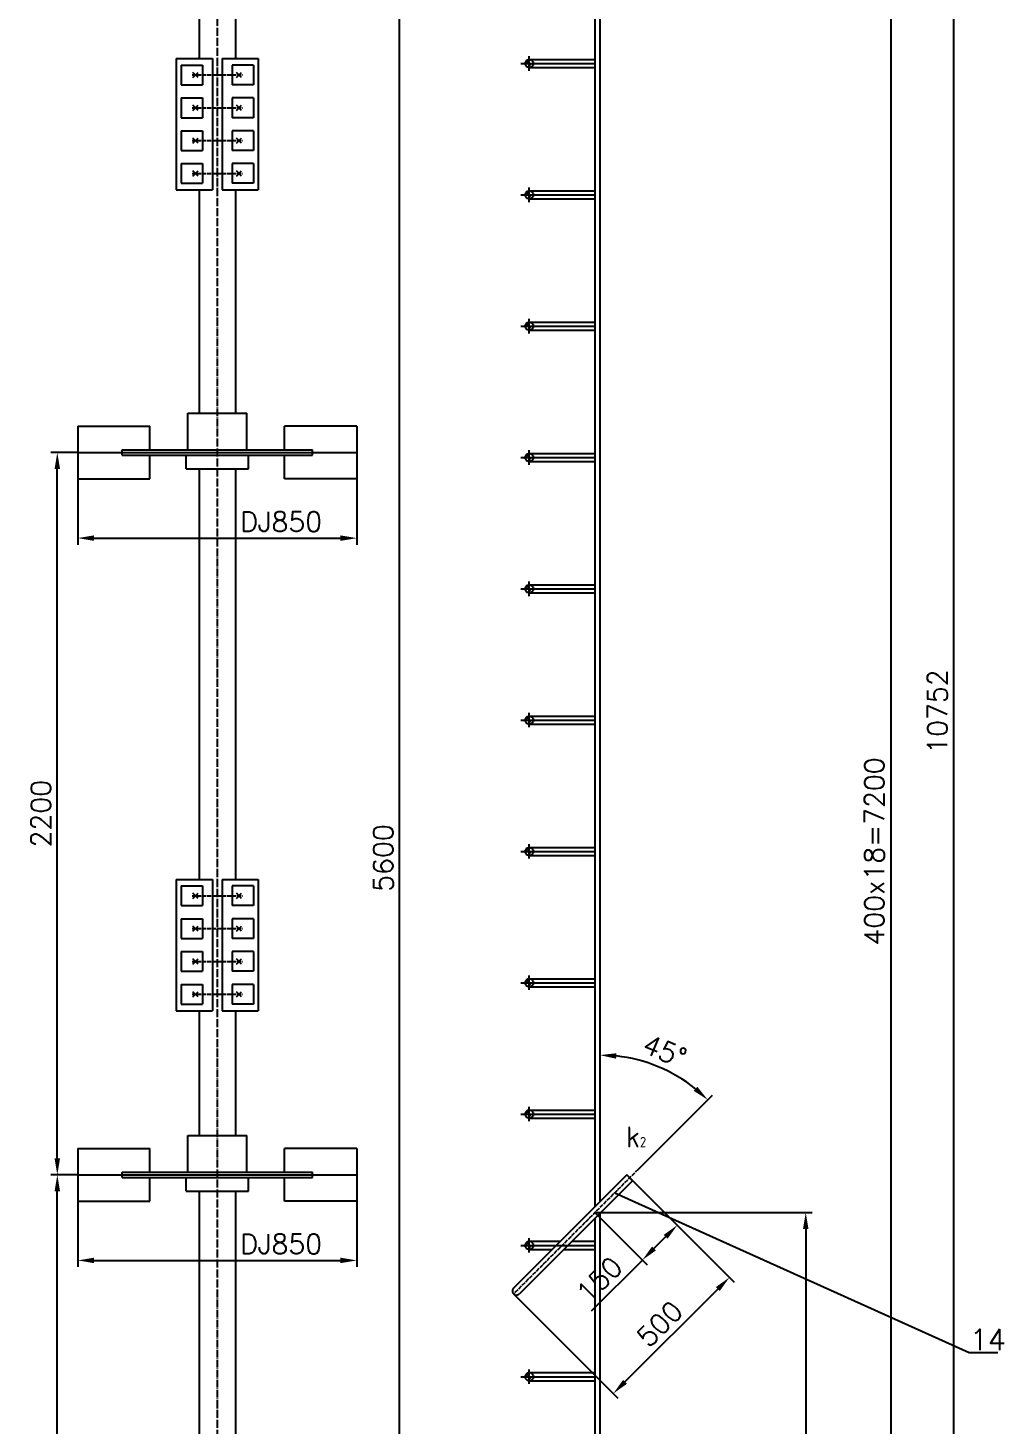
# Model space of a CAD drawing. Header units: millimetres. Extents: x 352 to 14123, y 79 to 19556.
# Drawn here: x 3132 to 6104, y 11074 to 15330 of the extents above; entities that cross this region are included whole.
import ezdxf

# ---------------------------------------------------------------- set-up
doc = ezdxf.new("R2010")
doc.units = ezdxf.units.MM
doc.linetypes.add('ACAD_ISO04W100', pattern=[30.5, 24, -3, 0.5, -3])
for name, color, linetype in [('LAYER1', 1, 'ACAD_ISO04W100'), ('LAYER2', 2, 'Continuous'), ('LAYER3', 3, 'Continuous')]:
    doc.layers.add(name, color=color, linetype=linetype)
doc.styles.add('HZ', font='txt', dxfattribs={"bigfont": 'hztxt'})
doc.dimstyles.new('1', dxfattribs={"dimtxt": 60, "dimasz": 50, "dimexe": 20, "dimexo": 0, "dimgap": 20, "dimtad": 1, "dimdec": 0, "dimdsep": 46, "dimlunit": 6, "dimtxsty": 'HZ', "dimcen": 2.5, "dimclrt": 2, "dimadec": 0, "dimazin": 0, "dimtfac": 1, "dimtdec": 0, "dimtmove": 0, "dimatfit": 3, "dimfxl": 1, "dimtolj": 1, "dimtzin": 0, "dimarcsym": 0})

# ---------------------------------------------------------------- blocks, each defined once
blk = doc.blocks.new('*D5')
at = {"layer": 'DEFPOINTS', "color": 0, "linetype": 'ByBlock', "transparency": 16777216}
for p in [(4205.6, 15601.2), (4263.6, 15601.2), (4205.6, 10001.2)]:
    blk.add_point(p, dxfattribs=at)
at = {"layer": 'LAYER3', "color": 0, "linetype": 'ByBlock', "lineweight": -2, "transparency": 16777216}
for p, q in [((4205.6, 15601.2), (4283.6, 15601.2)), ((4263.6, 10051.2), (4263.6, 15551.2)), ((4205.6, 10001.2), (4283.6, 10001.2))]:
    blk.add_line(p, q, dxfattribs=at)
at = {"layer": 'LAYER3', "color": 0, "linetype": 'ByBlock', "transparency": 16777216}
for points in [[(4255.3, 15551.2), (4272, 15551.2), (4263.6, 15601.2)], [(4255.3, 10051.2), (4272, 10051.2), (4263.6, 10001.2)]]:
    blk.add_solid(points, dxfattribs=at)
at = {"layer": 'LAYER3', "color": 2, "linetype": 'ByBlock', "transparency": 16777216, "insert": (4213.6, 12801.2), "char_height": 60, "attachment_point": 5, "rotation": 90, "style": 'HZ'}
blk.add_mtext('\\A1;5600', dxfattribs=at)
blk = doc.blocks.new('*D6')
at = {"layer": 'DEFPOINTS', "color": 0, "linetype": 'ByBlock', "transparency": 16777216}
for p in [(4873.2, 16061.2), (5105.5, 12138.6), (4989.6, 11852.6), (4873.2, 11753.9), (4609.6, 11472.6)]:
    blk.add_point(p, dxfattribs=at)
at = {"layer": 'LAYER3', "color": 0, "linetype": 'ByBlock', "lineweight": -2, "transparency": 16777216}
blk.add_line((4989.6, 11852.6), (5215.9, 12078.9), dxfattribs=at)
blk.add_arc((4873.2, 11736.2), 464.7, 51.1681, 83.8319, dxfattribs=at)
at = {"layer": 'LAYER3', "color": 0, "linetype": 'ByBlock', "transparency": 16777216}
for points in [[(4922.7, 12189.9), (4923.6, 12206.5), (4873.2, 12200.9)], [(5170.1, 12104.4), (5159, 12092), (5201.8, 12064.8)]]:
    blk.add_solid(points, dxfattribs=at)
at = {"layer": 'LAYER3', "color": 2, "linetype": 'ByBlock', "transparency": 16777216, "insert": (5070.8, 12213.2), "char_height": 60, "attachment_point": 5, "rotation": 337.5, "style": 'HZ'}
blk.add_mtext('\\A1;45°', dxfattribs=at)
blk = doc.blocks.new('*D7')
at = {"layer": 'DEFPOINTS', "color": 0, "linetype": 'ByBlock', "transparency": 16777216}
for p in [(4278.2, 18673.6), (5951.2, 18673.6), (5023.2, 7821.2)]:
    blk.add_point(p, dxfattribs=at)
at = {"layer": 'LAYER3', "color": 0, "linetype": 'ByBlock', "lineweight": -2, "transparency": 16777216}
for p, q in [((4278.2, 18673.6), (5971.2, 18673.6)), ((5951.2, 7871.2), (5951.2, 18623.6)), ((5023.2, 7821.2), (5971.2, 7821.2))]:
    blk.add_line(p, q, dxfattribs=at)
at = {"layer": 'LAYER3', "color": 0, "linetype": 'ByBlock', "transparency": 16777216}
for points in [[(5942.8, 18623.6), (5959.5, 18623.6), (5951.2, 18673.6)], [(5942.8, 7871.2), (5959.5, 7871.2), (5951.2, 7821.2)]]:
    blk.add_solid(points, dxfattribs=at)
at = {"layer": 'LAYER3', "color": 2, "linetype": 'ByBlock', "transparency": 16777216, "insert": (5901.2, 13247.4), "char_height": 60, "attachment_point": 5, "rotation": 90, "style": 'HZ'}
blk.add_mtext('\\A1;10752', dxfattribs=at)
blk = doc.blocks.new('*D8')
at = {"layer": 'DEFPOINTS', "color": 0, "linetype": 'ByBlock', "transparency": 16777216}
for p in [(5020.4, 16421.2), (4873.2, 9221.2), (5758.8, 9221.2)]:
    blk.add_point(p, dxfattribs=at)
at = {"layer": 'LAYER3', "color": 0, "linetype": 'ByBlock', "lineweight": -2, "transparency": 16777216}
for p, q in [((5020.4, 16421.2), (5778.8, 16421.2)), ((5758.8, 16371.2), (5758.8, 9271.2)), ((4873.2, 9221.2), (5778.8, 9221.2))]:
    blk.add_line(p, q, dxfattribs=at)
at = {"layer": 'LAYER3', "color": 0, "linetype": 'ByBlock', "transparency": 16777216}
for points in [[(5750.5, 16371.2), (5767.2, 16371.2), (5758.8, 16421.2)], [(5750.5, 9271.2), (5767.2, 9271.2), (5758.8, 9221.2)]]:
    blk.add_solid(points, dxfattribs=at)
at = {"layer": 'LAYER3', "color": 2, "linetype": 'ByBlock', "transparency": 16777216, "insert": (5708.8, 12821.2), "char_height": 60, "attachment_point": 5, "rotation": 90, "style": 'HZ'}
blk.add_mtext('\\A1;400x18=7200', dxfattribs=at)
blk = doc.blocks.new('*D29')
at = {"layer": 'DEFPOINTS', "color": 0, "linetype": 'ByBlock', "transparency": 16777216}
for p in [(3221, 11836.2), (3283.2, 11836.2), (3283.2, 9636.2)]:
    blk.add_point(p, dxfattribs=at)
at = {"layer": 'LAYER3', "color": 0, "linetype": 'ByBlock', "lineweight": -2, "transparency": 16777216}
for p, q in [((3283.2, 11836.2), (3201, 11836.2)), ((3221, 9686.2), (3221, 11786.2)), ((3283.2, 9636.2), (3201, 9636.2))]:
    blk.add_line(p, q, dxfattribs=at)
at = {"layer": 'LAYER3', "color": 0, "linetype": 'ByBlock', "transparency": 16777216}
for points in [[(3212.7, 11786.2), (3229.4, 11786.2), (3221, 11836.2)], [(3212.7, 9686.2), (3229.4, 9686.2), (3221, 9636.2)]]:
    blk.add_solid(points, dxfattribs=at)
at = {"layer": 'LAYER3', "color": 2, "linetype": 'ByBlock', "transparency": 16777216, "insert": (3171, 10736.2), "char_height": 60, "attachment_point": 5, "rotation": 90, "style": 'HZ'}
blk.add_mtext('\\A1;2200', dxfattribs=at)
blk = doc.blocks.new('*D44')
at = {"layer": 'DEFPOINTS', "color": 0, "linetype": 'ByBlock', "transparency": 16777216}
for p in [(3221, 14036.2), (3283.2, 14036.2), (3283.2, 11836.2)]:
    blk.add_point(p, dxfattribs=at)
at = {"layer": 'LAYER3', "color": 0, "linetype": 'ByBlock', "lineweight": -2, "transparency": 16777216}
for p, q in [((3283.2, 14036.2), (3201, 14036.2)), ((3221, 11886.2), (3221, 13986.2)), ((3283.2, 11836.2), (3201, 11836.2))]:
    blk.add_line(p, q, dxfattribs=at)
at = {"layer": 'LAYER3', "color": 0, "linetype": 'ByBlock', "transparency": 16777216}
for points in [[(3212.7, 13986.2), (3229.4, 13986.2), (3221, 14036.2)], [(3212.7, 11886.2), (3229.4, 11886.2), (3221, 11836.2)]]:
    blk.add_solid(points, dxfattribs=at)
at = {"layer": 'LAYER3', "color": 2, "linetype": 'ByBlock', "transparency": 16777216, "insert": (3171, 12936.2), "char_height": 60, "attachment_point": 5, "rotation": 90, "style": 'HZ'}
blk.add_mtext('\\A1;2200', dxfattribs=at)
blk = doc.blocks.new('*D46')
at = {"layer": 'DEFPOINTS', "color": 0, "linetype": 'ByBlock', "transparency": 16777216}
for p in [(3283.2, 11756.2), (4133.2, 11756.2), (4133.2, 11575.6)]:
    blk.add_point(p, dxfattribs=at)
at = {"layer": 'LAYER3', "color": 0, "linetype": 'ByBlock', "lineweight": -2, "transparency": 16777216}
for p, q in [((3283.2, 11756.2), (3283.2, 11555.6)), ((4133.2, 11756.2), (4133.2, 11555.6)), ((3333.2, 11575.6), (4083.2, 11575.6))]:
    blk.add_line(p, q, dxfattribs=at)
at = {"layer": 'LAYER3', "color": 0, "linetype": 'ByBlock', "transparency": 16777216}
for points in [[(3333.2, 11583.9), (3333.2, 11567.2), (3283.2, 11575.6)], [(4083.2, 11583.9), (4083.2, 11567.2), (4133.2, 11575.6)]]:
    blk.add_solid(points, dxfattribs=at)
at = {"layer": 'LAYER3', "color": 2, "linetype": 'ByBlock', "transparency": 16777216, "insert": (3902.8, 11625.6), "char_height": 60, "attachment_point": 5, "style": 'HZ'}
blk.add_mtext('\\A1;DJ850', dxfattribs=at)
blk = doc.blocks.new('*D50')
at = {"layer": 'DEFPOINTS', "color": 0, "linetype": 'ByBlock', "transparency": 16777216}
for p in [(3283.2, 13956.2), (4133.2, 13956.2), (4133.2, 13775.6)]:
    blk.add_point(p, dxfattribs=at)
at = {"layer": 'LAYER3', "color": 0, "linetype": 'ByBlock', "lineweight": -2, "transparency": 16777216}
for p, q in [((3283.2, 13956.2), (3283.2, 13755.6)), ((4133.2, 13956.2), (4133.2, 13755.6)), ((3333.2, 13775.6), (4083.2, 13775.6))]:
    blk.add_line(p, q, dxfattribs=at)
at = {"layer": 'LAYER3', "color": 0, "linetype": 'ByBlock', "transparency": 16777216}
for points in [[(3333.2, 13783.9), (3333.2, 13767.2), (3283.2, 13775.6)], [(4083.2, 13783.9), (4083.2, 13767.2), (4133.2, 13775.6)]]:
    blk.add_solid(points, dxfattribs=at)
at = {"layer": 'LAYER3', "color": 2, "linetype": 'ByBlock', "transparency": 16777216, "insert": (3902.8, 13825.6), "char_height": 60, "attachment_point": 5, "style": 'HZ'}
blk.add_mtext('\\A1;DJ850', dxfattribs=at)
blk = doc.blocks.new('*D17')
at = {"layer": 'DEFPOINTS', "color": 0, "linetype": 'ByBlock', "transparency": 16777216}
for p in [(4858.2, 11721.2), (4873.2, 9221.2), (5500.2, 9221.2)]:
    blk.add_point(p, dxfattribs=at)
at = {"layer": 'LAYER3', "color": 0, "linetype": 'ByBlock', "lineweight": -2, "transparency": 16777216}
for p, q in [((4858.2, 11721.2), (5520.2, 11721.2)), ((5500.2, 11671.2), (5500.2, 9271.2)), ((4873.2, 9221.2), (5520.2, 9221.2))]:
    blk.add_line(p, q, dxfattribs=at)
at = {"layer": 'LAYER3', "color": 0, "linetype": 'ByBlock', "transparency": 16777216}
for points in [[(5491.9, 11671.2), (5508.6, 11671.2), (5500.2, 11721.2)], [(5491.9, 9271.2), (5508.6, 9271.2), (5500.2, 9221.2)]]:
    blk.add_solid(points, dxfattribs=at)
at = {"layer": 'LAYER3', "color": 2, "linetype": 'ByBlock', "transparency": 16777216, "insert": (5450.2, 10471.2), "char_height": 60, "attachment_point": 5, "rotation": 90, "style": 'HZ'}
blk.add_mtext('\\A1;2500', dxfattribs=at)
blk = doc.blocks.new('*D47')
at = {"layer": 'DEFPOINTS', "color": 0, "linetype": 'ByBlock', "transparency": 16777216}
for p in [(4964.3, 11827.3), (4610.7, 11473.7), (4914.3, 11170.2)]:
    blk.add_point(p, dxfattribs=at)
at = {"layer": 'LAYER3', "color": 0, "linetype": 'ByBlock', "lineweight": -2, "transparency": 16777216}
for p, q in [((4964.3, 11827.3), (5282, 11509.6)), ((4610.7, 11473.7), (4928.4, 11156)), ((5232.5, 11488.4), (4949.6, 11205.5))]:
    blk.add_line(p, q, dxfattribs=at)
at = {"layer": 'LAYER3', "color": 0, "linetype": 'ByBlock', "transparency": 16777216}
for points in [[(5226.6, 11494.3), (5238.4, 11482.5), (5267.8, 11523.7)], [(4943.7, 11211.4), (4955.5, 11199.6), (4914.3, 11170.2)]]:
    blk.add_solid(points, dxfattribs=at)
at = {"layer": 'LAYER3', "color": 2, "linetype": 'ByBlock', "transparency": 16777216, "insert": (5055.7, 11382.3), "char_height": 60, "attachment_point": 5, "rotation": 45, "style": 'HZ'}
blk.add_mtext('\\A1;500', dxfattribs=at)
blk = doc.blocks.new('*D48')
at = {"layer": 'DEFPOINTS', "color": 0, "linetype": 'ByBlock', "transparency": 16777216}
for p in [(4964.3, 11827.3), (4858.2, 11721.2), (5002.7, 11576.7)]:
    blk.add_point(p, dxfattribs=at)
at = {"layer": 'LAYER3', "color": 0, "linetype": 'ByBlock', "lineweight": -2, "transparency": 16777216}
for p, q in [((4964.3, 11827.3), (5123, 11668.6)), ((4858.2, 11721.2), (5016.9, 11562.5)), ((5073.5, 11647.4), (5038.1, 11612)), ((5002.7, 11576.7), (4847.2, 11421.1))]:
    blk.add_line(p, q, dxfattribs=at)
at = {"layer": 'LAYER3', "color": 0, "linetype": 'ByBlock', "transparency": 16777216}
for points in [[(5067.6, 11653.3), (5079.4, 11641.5), (5108.8, 11682.7)], [(5032.2, 11617.9), (5044, 11606.1), (5002.7, 11576.7)]]:
    blk.add_solid(points, dxfattribs=at)
at = {"layer": 'LAYER3', "color": 2, "linetype": 'ByBlock', "transparency": 16777216, "insert": (4871.9, 11516.6), "char_height": 60, "attachment_point": 5, "rotation": 44.9998, "style": 'HZ'}
blk.add_mtext('\\A1;150', dxfattribs=at)

msp = doc.modelspace()

# ---------------------------------------------------------------- hatches: boundary and pattern name
at = {"layer": 'LAYER3', "linetype": 'ByBlock', "ltscale": 2}
h = msp.add_hatch(dxfattribs=at)
h.set_pattern_fill('ANSI31', color=256, scale=100, style=0)
h.set_pattern_definition([(45, (7452.097, 22922.438), (-8.838835, 8.838835), [])])
h.paths.add_polyline_path([(4658.17731, 15221.21118), (4658.17731, 15208.71118), (4658.20804, 15208.71118, 0.4134935941), (4670.67734, 15221.21118)])
h.paths.add_polyline_path([(4645.67727, 15221.21118, 0.4142135624), (4658.17731, 15208.71114), (4658.17731, 15221.21118)])
h.paths.add_polyline_path([(4658.17731, 15233.71121, 0.4142135624), (4645.67727, 15221.21118), (4658.17731, 15221.21118)])
h = msp.add_hatch(dxfattribs=at)
h.set_pattern_fill('ANSI31', color=256, scale=100, style=0)
h.set_pattern_definition([(45, (7452.097, 22522.438), (-8.838835, 8.838835), [])])
h.paths.add_polyline_path([(4658.17731, 14821.21118), (4658.17731, 14808.71118), (4658.20804, 14808.71118, 0.4134935941), (4670.67734, 14821.21118)])
h.paths.add_polyline_path([(4645.67727, 14821.21118, 0.4142135624), (4658.17731, 14808.71114), (4658.17731, 14821.21118)])
h.paths.add_polyline_path([(4658.17731, 14833.71121, 0.4142135624), (4645.67727, 14821.21118), (4658.17731, 14821.21118)])
h = msp.add_hatch(dxfattribs=at)
h.set_pattern_fill('ANSI31', color=256, scale=100, style=0)
h.set_pattern_definition([(45, (7452.097, 22122.438), (-8.838835, 8.838835), [])])
h.paths.add_polyline_path([(4658.17731, 14421.21118), (4658.17731, 14408.71118), (4658.20804, 14408.71118, 0.4134935941), (4670.67734, 14421.21118)])
h.paths.add_polyline_path([(4645.67727, 14421.21118, 0.4142135624), (4658.17731, 14408.71114), (4658.17731, 14421.21118)])
h.paths.add_polyline_path([(4658.17731, 14433.71121, 0.4142135624), (4645.67727, 14421.21118), (4658.17731, 14421.21118)])
h = msp.add_hatch(dxfattribs=at)
h.set_pattern_fill('ANSI31', color=256, scale=100, style=0)
h.set_pattern_definition([(45, (7452.097, 21722.438), (-8.838835, 8.838835), [])])
h.paths.add_polyline_path([(4658.17731, 14021.21118), (4658.17731, 14008.71118), (4658.20804, 14008.71118, 0.4134935941), (4670.67734, 14021.21118)])
h.paths.add_polyline_path([(4645.67727, 14021.21118, 0.4142135624), (4658.17731, 14008.71114), (4658.17731, 14021.21118)])
h.paths.add_polyline_path([(4658.17731, 14033.71121, 0.4142135624), (4645.67727, 14021.21118), (4658.17731, 14021.21118)])
h = msp.add_hatch(dxfattribs=at)
h.set_pattern_fill('ANSI31', color=256, scale=100, style=0)
h.set_pattern_definition([(45, (7452.097, 21322.438), (-8.838835, 8.838835), [])])
h.paths.add_polyline_path([(4658.17731, 13621.21118), (4658.17731, 13608.71118), (4658.20804, 13608.71118, 0.4134935941), (4670.67734, 13621.21118)])
h.paths.add_polyline_path([(4645.67727, 13621.21118, 0.4142135624), (4658.17731, 13608.71114), (4658.17731, 13621.21118)])
h.paths.add_polyline_path([(4658.17731, 13633.71121, 0.4142135624), (4645.67727, 13621.21118), (4658.17731, 13621.21118)])
h = msp.add_hatch(dxfattribs=at)
h.set_pattern_fill('ANSI31', color=256, scale=100, style=0)
h.set_pattern_definition([(45, (7452.097, 20922.438), (-8.838835, 8.838835), [])])
h.paths.add_polyline_path([(4658.17731, 13221.21118), (4658.17731, 13208.71118), (4658.20804, 13208.71118, 0.4134935941), (4670.67734, 13221.21118)])
h.paths.add_polyline_path([(4645.67727, 13221.21118, 0.4142135624), (4658.17731, 13208.71114), (4658.17731, 13221.21118)])
h.paths.add_polyline_path([(4658.17731, 13233.71121, 0.4142135624), (4645.67727, 13221.21118), (4658.17731, 13221.21118)])
h = msp.add_hatch(dxfattribs=at)
h.set_pattern_fill('ANSI31', color=256, scale=100, style=0)
h.set_pattern_definition([(45, (7452.097, 20522.438), (-8.838835, 8.838835), [])])
h.paths.add_polyline_path([(4658.17731, 12821.21118), (4658.17731, 12808.71118), (4658.20804, 12808.71118, 0.4134935941), (4670.67734, 12821.21118)])
h.paths.add_polyline_path([(4645.67727, 12821.21118, 0.4142135624), (4658.17731, 12808.71114), (4658.17731, 12821.21118)])
h.paths.add_polyline_path([(4658.17731, 12833.71121, 0.4142135624), (4645.67727, 12821.21118), (4658.17731, 12821.21118)])
h = msp.add_hatch(dxfattribs=at)
h.set_pattern_fill('ANSI31', color=256, scale=100, style=0)
h.set_pattern_definition([(45, (7452.097, 20122.438), (-8.838835, 8.838835), [])])
h.paths.add_polyline_path([(4658.17731, 12421.21118), (4658.17731, 12408.71118), (4658.20804, 12408.71118, 0.4134935941), (4670.67734, 12421.21118)])
h.paths.add_polyline_path([(4645.67727, 12421.21118, 0.4142135624), (4658.17731, 12408.71114), (4658.17731, 12421.21118)])
h.paths.add_polyline_path([(4658.17731, 12433.71121, 0.4142135624), (4645.67727, 12421.21118), (4658.17731, 12421.21118)])
h = msp.add_hatch(dxfattribs=at)
h.set_pattern_fill('ANSI31', color=256, scale=100, style=0)
h.set_pattern_definition([(45, (7452.097, 19722.438), (-8.838835, 8.838835), [])])
h.paths.add_polyline_path([(4658.17731, 12021.21118), (4658.17731, 12008.71118), (4658.20804, 12008.71118, 0.4134935941), (4670.67734, 12021.21118)])
h.paths.add_polyline_path([(4645.67727, 12021.21118, 0.4142135624), (4658.17731, 12008.71114), (4658.17731, 12021.21118)])
h.paths.add_polyline_path([(4658.17731, 12033.71121, 0.4142135624), (4645.67727, 12021.21118), (4658.17731, 12021.21118)])
h = msp.add_hatch(dxfattribs=at)
h.set_pattern_fill('ANSI31', color=256, scale=100, style=0)
h.set_pattern_definition([(45, (7452.097, 19322.438), (-8.838835, 8.838835), [])])
h.paths.add_polyline_path([(4658.17731, 11621.21118), (4658.17731, 11608.71118), (4658.20804, 11608.71118, 0.4134935941), (4670.67734, 11621.21118)])
h.paths.add_polyline_path([(4645.67727, 11621.21118, 0.4142135624), (4658.17731, 11608.71114), (4658.17731, 11621.21118)])
h.paths.add_polyline_path([(4658.17731, 11633.71121, 0.4142135624), (4645.67727, 11621.21118), (4658.17731, 11621.21118)])
h = msp.add_hatch(dxfattribs=at)
h.set_pattern_fill('ANSI31', color=256, scale=100, style=0)
h.set_pattern_definition([(45, (7452.097, 18922.438), (-8.838835, 8.838835), [])])
h.paths.add_polyline_path([(4658.17731, 11221.21118), (4658.17731, 11208.71118), (4658.20804, 11208.71118, 0.4134935941), (4670.67734, 11221.21118)])
h.paths.add_polyline_path([(4645.67727, 11221.21118, 0.4142135624), (4658.17731, 11208.71114), (4658.17731, 11221.21118)])
h.paths.add_polyline_path([(4658.17731, 11233.71121, 0.4142135624), (4645.67727, 11221.21118), (4658.17731, 11221.21118)])

# ---------------------------------------------------------------- linework, layer by layer
at = {"layer": 'LAYER1'}
msp.add_line((3708.20804, 18715.04495), (3708.20804, 7766.83368), dxfattribs=at)
at = {"layer": 'LAYER1', "ltscale": 0.1}
for p, q in [((4658.17731, 15199.28667), (4658.17731, 15243.13568)), ((4632.96188, 15221.21118), (4858.20804, 15221.21118)), ((4632.96188, 14821.21118), (4858.20804, 14821.21118)), ((4658.17731, 14799.28667), (4658.17731, 14843.13568)), ((4658.17731, 14399.28667), (4658.17731, 14443.13568)), ((4632.96188, 14421.21118), (4858.20804, 14421.21118)), ((4658.17731, 13999.28667), (4658.17731, 14043.13568)), ((4632.96188, 14021.21118), (4858.20804, 14021.21118)), ((4632.96188, 13621.21118), (4858.20804, 13621.21118)), ((4658.17731, 13599.28667), (4658.17731, 13643.13568)), ((4658.17731, 13199.28667), (4658.17731, 13243.13568)), ((4632.96188, 13221.21118), (4858.20804, 13221.21118)), ((4632.96188, 12821.21118), (4858.20804, 12821.21118)), ((4658.17731, 12799.28667), (4658.17731, 12843.13568)), ((4658.17731, 12399.28667), (4658.17731, 12443.13568)), ((4632.96188, 12421.21118), (4858.20804, 12421.21118)), ((4658.17731, 11999.28667), (4658.17731, 12043.13568)), ((4632.96188, 12021.21118), (4858.20804, 12021.21118)), ((4632.96188, 11621.21118), (4858.20804, 11621.21118)), ((4658.17731, 11599.28667), (4658.17731, 11643.13568)), ((4658.17731, 11199.28667), (4658.17731, 11243.13568)), ((4632.96188, 11221.21118), (4858.20804, 11221.21118))]:
    msp.add_line(p, q, dxfattribs=at)
at = {"layer": 'LAYER1', "ltscale": 0.5}
for p, q in [((3631.95456, 15186.21118), (3785.18212, 15186.21118)), ((3631.95456, 15086.21118), (3785.18212, 15086.21118)), ((3631.95456, 14986.21118), (3785.18212, 14986.21118)), ((3631.95456, 14886.21118), (3785.18212, 14886.21118)), ((3631.95456, 12686.21118), (3785.18212, 12686.21118)), ((3631.95456, 12586.21118), (3785.18212, 12586.21118)), ((3631.95456, 12486.21118), (3785.18212, 12486.21118)), ((3631.95456, 12386.21118), (3785.18212, 12386.21118)), ((4989.59224, 11852.59483), (4609.56263, 11472.56522))]:
    msp.add_line(p, q, dxfattribs=at)
at = {"layer": 'LAYER2', "color": 0, "ltscale": 0.08}
for p, q in [((4858.20804, 16261.21118), (4858.20804, 11738.8891)), ((4873.20804, 16261.21118), (4873.20804, 11753.88911)), ((3653.20804, 15481.21118), (3653.20804, 15236.21118)), ((3763.20804, 15481.21118), (3763.20804, 15236.21118)), ((3583.20804, 15236.21118), (3693.20804, 15236.21118)), ((3583.20804, 15236.21118), (3583.20804, 14836.21118)), ((3693.20804, 15236.21118), (3693.20804, 14836.21118)), ((3723.20804, 15236.21118), (3723.20804, 14836.21118)), ((3723.20804, 15236.21118), (3833.20804, 15236.21118)), ((3833.20804, 15236.21118), (3833.20804, 14836.21118)), ((3598.20804, 15216.21118), (3663.20804, 15216.21118)), ((3598.20804, 15216.21118), (3598.20804, 15156.21118)), ((3650.03209, 15178.28049), (3634.17072, 15194.14186)), ((3634.17072, 15178.28049), (3650.03209, 15194.14186)), ((3663.20804, 15216.21118), (3663.20804, 15156.21118)), ((3753.20804, 15216.21118), (3753.20804, 15156.21118)), ((3818.20804, 15216.21118), (3753.20804, 15216.21118)), ((3782.24536, 15178.28049), (3766.38399, 15194.14186)), ((3766.38399, 15178.28049), (3782.24536, 15194.14186)), ((3818.20804, 15216.21118), (3818.20804, 15156.21118)), ((4658.20804, 15233.71118), (4858.20804, 15233.71118)), ((4658.20804, 15208.71118), (4858.20804, 15208.71118)), ((3598.20804, 15156.21118), (3663.20804, 15156.21118)), ((3818.20804, 15156.21118), (3753.20804, 15156.21118)), ((3598.20804, 15116.21118), (3663.20804, 15116.21118)), ((3598.20804, 15116.21118), (3598.20804, 15056.21118)), ((3663.20804, 15116.21118), (3663.20804, 15056.21118)), ((3753.20804, 15116.21118), (3753.20804, 15056.21118)), ((3818.20804, 15116.21118), (3753.20804, 15116.21118)), ((3818.20804, 15116.21118), (3818.20804, 15056.21118)), ((3650.03209, 15078.28049), (3634.17072, 15094.14186)), ((3634.17072, 15078.28049), (3650.03209, 15094.14186)), ((3782.24536, 15078.28049), (3766.38399, 15094.14186)), ((3766.38399, 15078.28049), (3782.24536, 15094.14186)), ((3598.20804, 15056.21118), (3663.20804, 15056.21118)), ((3818.20804, 15056.21118), (3753.20804, 15056.21118)), ((3598.20804, 15016.21118), (3663.20804, 15016.21118)), ((3598.20804, 15016.21118), (3598.20804, 14956.21118)), ((3634.17072, 14978.28049), (3650.03209, 14994.14186)), ((3650.03209, 14978.28049), (3634.17072, 14994.14186)), ((3663.20804, 15016.21118), (3663.20804, 14956.21118)), ((3753.20804, 15016.21118), (3753.20804, 14956.21118)), ((3818.20804, 15016.21118), (3753.20804, 15016.21118)), ((3766.38399, 14978.28049), (3782.24536, 14994.14186)), ((3782.24536, 14978.28049), (3766.38399, 14994.14186)), ((3818.20804, 15016.21118), (3818.20804, 14956.21118)), ((3598.20804, 14956.21118), (3663.20804, 14956.21118)), ((3818.20804, 14956.21118), (3753.20804, 14956.21118)), ((3598.20804, 14916.21118), (3663.20804, 14916.21118)), ((3598.20804, 14916.21118), (3598.20804, 14856.21118)), ((3634.17072, 14878.28049), (3650.03209, 14894.14186)), ((3650.03209, 14878.28049), (3634.17072, 14894.14186)), ((3663.20804, 14916.21118), (3663.20804, 14856.21118)), ((3753.20804, 14916.21118), (3753.20804, 14856.21118)), ((3818.20804, 14916.21118), (3753.20804, 14916.21118)), ((3766.38399, 14878.28049), (3782.24536, 14894.14186)), ((3782.24536, 14878.28049), (3766.38399, 14894.14186)), ((3818.20804, 14916.21118), (3818.20804, 14856.21118)), ((3598.20804, 14856.21118), (3663.20804, 14856.21118)), ((3818.20804, 14856.21118), (3753.20804, 14856.21118)), ((3583.20804, 14836.21118), (3693.20804, 14836.21118)), ((3653.20804, 14836.21118), (3653.20804, 14156.21118)), ((3723.20804, 14836.21118), (3833.20804, 14836.21118)), ((3763.20804, 14836.21118), (3763.20804, 14156.21118)), ((4658.20804, 14833.71118), (4858.20804, 14833.71118)), ((4658.20804, 14808.71118), (4858.20804, 14808.71118)), ((4658.20804, 14433.71118), (4858.20804, 14433.71118)), ((4658.20804, 14408.71118), (4858.20804, 14408.71118)), ((3618.20812, 14044.21118), (3618.20812, 14156.21118)), ((3618.20812, 14156.21118), (3798.20812, 14156.21118)), ((3798.20812, 14044.21118), (3798.20812, 14156.21118)), ((3283.20804, 14116.21118), (3283.20804, 13956.21118)), ((3283.20804, 14116.21118), (3503.20804, 14116.21118)), ((3503.20804, 14044.21118), (3503.20804, 14116.21118)), ((3913.20813, 14044.21104), (3913.20818, 14116.21104)), ((4133.20818, 14116.21089), (3913.20818, 14116.21104)), ((4133.20818, 14116.21089), (4133.20807, 13956.21089)), ((3418.20804, 14044.21118), (3998.20804, 14044.21118)), ((3418.20804, 14028.21118), (3418.20804, 14044.21118)), ((3998.20804, 14028.21118), (3998.20804, 14044.21118)), ((3283.20804, 14036.21118), (4133.20804, 14036.21118)), ((3418.20804, 14028.21118), (3998.20804, 14028.21118)), ((3503.20804, 13956.21118), (3503.20804, 14028.21118)), ((3613.20812, 13986.21118), (3613.20812, 14028.21118)), ((3613.20812, 13986.21118), (3613.20812, 14028.21118)), ((3803.20812, 13986.21118), (3803.20812, 14028.21118)), ((3803.20812, 13986.21118), (3803.20812, 14028.21118)), ((3913.20807, 13956.21104), (3913.20812, 14028.21104)), ((4658.20804, 14033.71118), (4858.20804, 14033.71118)), ((4658.20804, 14008.71118), (4858.20804, 14008.71118)), ((3613.20812, 13986.21118), (3803.20812, 13986.21118)), ((3653.20804, 13986.21118), (3653.20804, 12736.21118)), ((3763.20804, 13986.21118), (3763.20804, 12736.21118)), ((3283.20804, 13956.21118), (3503.20804, 13956.21118)), ((4133.20807, 13956.21089), (3913.20807, 13956.21104)), ((4658.20804, 13633.71118), (4858.20804, 13633.71118)), ((4658.20804, 13608.71118), (4858.20804, 13608.71118)), ((4658.20804, 13233.71118), (4858.20804, 13233.71118)), ((4658.20804, 13208.71118), (4858.20804, 13208.71118)), ((4658.20804, 12833.71118), (4858.20804, 12833.71118)), ((4658.20804, 12808.71118), (4858.20804, 12808.71118)), ((3583.20804, 12736.21118), (3693.20804, 12736.21118)), ((3583.20804, 12736.21118), (3583.20804, 12336.21118)), ((3693.20804, 12736.21118), (3693.20804, 12336.21118)), ((3723.20804, 12736.21118), (3723.20804, 12336.21118)), ((3723.20804, 12736.21118), (3833.20804, 12736.21118)), ((3833.20804, 12736.21118), (3833.20804, 12336.21118)), ((3598.20804, 12716.21118), (3663.20804, 12716.21118)), ((3598.20804, 12716.21118), (3598.20804, 12656.21118)), ((3650.03209, 12678.28049), (3634.17072, 12694.14186)), ((3634.17072, 12678.28049), (3650.03209, 12694.14186)), ((3663.20804, 12716.21118), (3663.20804, 12656.21118)), ((3753.20804, 12716.21118), (3753.20804, 12656.21118)), ((3818.20804, 12716.21118), (3753.20804, 12716.21118)), ((3782.24536, 12678.28049), (3766.38399, 12694.14186)), ((3766.38399, 12678.28049), (3782.24536, 12694.14186)), ((3818.20804, 12716.21118), (3818.20804, 12656.21118)), ((3598.20804, 12656.21118), (3663.20804, 12656.21118)), ((3818.20804, 12656.21118), (3753.20804, 12656.21118)), ((3598.20804, 12616.21118), (3663.20804, 12616.21118)), ((3598.20804, 12616.21118), (3598.20804, 12556.21118)), ((3663.20804, 12616.21118), (3663.20804, 12556.21118)), ((3753.20804, 12616.21118), (3753.20804, 12556.21118)), ((3818.20804, 12616.21118), (3753.20804, 12616.21118)), ((3818.20804, 12616.21118), (3818.20804, 12556.21118)), ((3598.20804, 12556.21118), (3663.20804, 12556.21118)), ((3650.03209, 12578.28049), (3634.17072, 12594.14186)), ((3634.17072, 12578.28049), (3650.03209, 12594.14186)), ((3818.20804, 12556.21118), (3753.20804, 12556.21118)), ((3782.24536, 12578.28049), (3766.38399, 12594.14186)), ((3766.38399, 12578.28049), (3782.24536, 12594.14186)), ((3598.20804, 12516.21118), (3663.20804, 12516.21118)), ((3598.20804, 12516.21118), (3598.20804, 12456.21118)), ((3663.20804, 12516.21118), (3663.20804, 12456.21118)), ((3753.20804, 12516.21118), (3753.20804, 12456.21118)), ((3818.20804, 12516.21118), (3753.20804, 12516.21118)), ((3818.20804, 12516.21118), (3818.20804, 12456.21118)), ((3634.17072, 12478.28049), (3650.03209, 12494.14186)), ((3650.03209, 12478.28049), (3634.17072, 12494.14186)), ((3766.38399, 12478.28049), (3782.24536, 12494.14186)), ((3782.24536, 12478.28049), (3766.38399, 12494.14186)), ((3598.20804, 12456.21118), (3663.20804, 12456.21118)), ((3818.20804, 12456.21118), (3753.20804, 12456.21118)), ((4658.20804, 12433.71118), (4858.20804, 12433.71118)), ((3598.20804, 12416.21118), (3663.20804, 12416.21118)), ((3598.20804, 12416.21118), (3598.20804, 12356.21118)), ((3634.17072, 12378.28049), (3650.03209, 12394.14186)), ((3650.03209, 12378.28049), (3634.17072, 12394.14186)), ((3663.20804, 12416.21118), (3663.20804, 12356.21118)), ((3818.20804, 12416.21118), (3753.20804, 12416.21118)), ((3753.20804, 12416.21118), (3753.20804, 12356.21118)), ((3766.38399, 12378.28049), (3782.24536, 12394.14186)), ((3782.24536, 12378.28049), (3766.38399, 12394.14186)), ((3818.20804, 12416.21118), (3818.20804, 12356.21118)), ((4658.20804, 12408.71118), (4858.20804, 12408.71118)), ((3598.20804, 12356.21118), (3663.20804, 12356.21118)), ((3818.20804, 12356.21118), (3753.20804, 12356.21118)), ((3583.20804, 12336.21118), (3693.20804, 12336.21118)), ((3653.20804, 12336.21118), (3653.20804, 11956.21118)), ((3723.20804, 12336.21118), (3833.20804, 12336.21118)), ((3763.20804, 12336.21118), (3763.20804, 11956.21118)), ((4658.20804, 12033.71118), (4858.20804, 12033.71118)), ((4658.20804, 12008.71118), (4858.20804, 12008.71118)), ((3283.20804, 11916.21118), (3283.20804, 11756.21118)), ((3283.20804, 11916.21118), (3503.20804, 11916.21118)), ((3503.20804, 11844.21118), (3503.20804, 11916.21118)), ((3618.20812, 11844.21118), (3618.20812, 11956.21118)), ((3618.20812, 11956.21118), (3798.20812, 11956.21118)), ((3798.20812, 11844.21118), (3798.20812, 11956.21118)), ((3913.20813, 11844.21104), (3913.20818, 11916.21104)), ((4133.20818, 11916.21089), (3913.20818, 11916.21104)), ((4133.20818, 11916.21089), (4133.20807, 11756.21089)), ((3283.20804, 11836.21118), (4133.20804, 11836.21118)), ((3418.20804, 11844.21118), (3998.20804, 11844.21118)), ((3418.20804, 11828.21118), (3418.20804, 11844.21118)), ((3998.20804, 11828.21118), (3998.20804, 11844.21118)), ((4955.43531, 11836.11647), (4610.72094, 11491.40173)), ((3418.20804, 11828.21118), (3998.20804, 11828.21118)), ((3503.20804, 11756.21118), (3503.20804, 11828.21118)), ((3613.20812, 11786.21118), (3613.20812, 11828.21118)), ((3613.20812, 11786.21118), (3613.20812, 11828.21118)), ((3803.20812, 11786.21118), (3803.20812, 11828.21118)), ((3803.20812, 11786.21118), (3803.20812, 11828.21118)), ((3913.20807, 11756.21104), (3913.20812, 11828.21104)), ((4973.11299, 11818.43881), (4628.39862, 11473.72407)), ((3283.20804, 11756.21118), (3503.20804, 11756.21118)), ((3613.20812, 11786.21118), (3803.20812, 11786.21118)), ((3653.20804, 11786.21118), (3653.20804, 10121.21118)), ((3763.20804, 11786.21118), (3763.20804, 10121.21118)), ((4133.20807, 11756.21089), (3913.20807, 11756.21104)), ((4858.20804, 11703.53374), (4858.20804, 9725.21118)), ((4873.20804, 11718.53376), (4873.20804, 10691.97121)), ((4658.20804, 11633.71118), (4753.03023, 11633.71118)), ((4788.38555, 11633.71118), (4858.20804, 11633.71118)), ((4658.20804, 11608.71118), (4728.03026, 11608.71118)), ((4763.38558, 11608.71118), (4858.20804, 11608.71118)), ((4658.20804, 11233.71118), (4858.20804, 11233.71118)), ((4658.20804, 11208.71118), (4858.20804, 11208.71118))]:
    msp.add_line(p, q, dxfattribs=at)
at = {"layer": 'LAYER2'}
msp.add_line((4973.11299, 11818.43881), (4955.43531, 11836.11647), dxfattribs=at)
at = {"layer": 'LAYER2', "color": 3, "linetype": 'ByBlock', "ltscale": 2}
msp.add_lwpolyline([(4918.38795, 11781.39054), (5998.25002, 11295.02831), (6084.68328, 11295.02831)], dxfattribs=at)
at = {"layer": 'LAYER2', "color": 0, "ltscale": 0.08}
for centre in [(4658.17731, 15221.21118), (4658.17731, 14821.21118), (4658.17731, 14421.21118), (4658.17731, 14021.21118), (4658.17731, 13621.21118), (4658.17731, 13221.21118), (4658.17731, 12821.21118), (4658.17731, 12421.21118), (4658.17731, 12021.21118), (4658.17731, 11621.21118), (4658.17731, 11221.21118)]:
    msp.add_circle(centre, 12.50004, dxfattribs=at)
for start, end in [(135.00003075, 174.95489949), (174.95489949, 315.00003075)]:
    msp.add_arc((4619.55978, 11482.5629), 12.5, start, end, dxfattribs=at)

# ---------------------------------------------------------------- texts
at = {"layer": 'LAYER2', "linetype": 'ByBlock', "style": 'HZ'}
msp.add_text('14', height=64, dxfattribs=at).set_placement((5999.83833, 11301.89085))
at = {"layer": 'LAYER2', "linetype": 'ByBlock', "insert": (4953.47611, 11983.69219), "char_height": 64, "width": 570.3164912, "attachment_point": 1, "style": 'HZ'}
msp.add_mtext('{\\Fisocp.shx|c0;k\\H0.5x;2}', dxfattribs=at)

# ---------------------------------------------------------------- dimensions: what is measured, and where the dimension line sits
at = {"layer": 'LAYER3', "linetype": 'ByBlock', "ltscale": 2}
for base, p1, p2, text, picture, middle in [((5951.17684, 18673.61529), (5023.20804, 7821.21118), (4278.20804, 18673.61529), '10752', '*D7', (5901.17684, 13247.41324)), ((4263.62513, 15601.21118), (4205.63658, 10001.21118), (4205.63658, 15601.21118), '5600', '*D5', (4213.62513, 12801.21118)), ((3221.04301, 14036.21118), (3283.20804, 11836.21118), (3283.20804, 14036.21118), '2200', '*D44', (3171.04301, 12936.21118)), ((3221.04301, 11836.21118), (3283.20804, 9636.21118), (3283.20804, 11836.21118), '2200', '*D29', (3171.04301, 10736.21118)), ((5500.22382, 9221.21118), (4858.20859, 11721.21118), (4873.20804, 9221.21118), '2500', '*D17', (5450.22382, 10471.21118))]:
    dim = msp.add_linear_dim(base=base, p1=p1, p2=p2, angle=90, text=text, dimstyle='1', dxfattribs=at)
    dim.commit()
    dim.dimension.update_dxf_attribs({"geometry": picture, "text_midpoint": middle})
dim = msp.add_linear_dim(base=(5758.83983, 9221.21118), p1=(5020.40277, 16421.21118), p2=(4873.20804, 9221.21118), angle=90, text='400x18=7200', dimstyle='1', dxfattribs=at)
dim.commit()
dim.dimension.update_dxf_attribs({"geometry": '*D8', "text_midpoint": (5758.83983, 12821.21118), "dimtype": 160})
dim = msp.add_angular_dim_2l(base=(5105.54499, 12138.63003), line1=((4989.59224, 11852.59483), (4609.56263, 11472.56522)), line2=((4873.20804, 16061.21063), (4873.20804, 11753.88911)), dimstyle='1', dxfattribs=at)
dim.commit()
dim.dimension.update_dxf_attribs({"geometry": '*D6', "text_midpoint": (5070.79833, 12213.23579)})
for base, p1, p2, picture, middle in [((4133.20807, 13775.55677), (3283.20804, 13956.21118), (4133.20807, 13956.21061), '*D50', (3902.77257, 13775.55677)), ((4133.20807, 11575.55677), (3283.20804, 11756.21118), (4133.20807, 11756.21061), '*D46', (3902.77257, 11575.55677))]:
    dim = msp.add_linear_dim(base=base, p1=p1, p2=p2, text='DJ850', dimstyle='1', dxfattribs=at)
    dim.commit()
    dim.dimension.update_dxf_attribs({"geometry": picture, "text_midpoint": middle, "dimtype": 160})
for p2, distance, text, picture, middle in [((4610.72094, 11473.72408), 429.28533, '500', '*D47', (5055.6928, 11382.3052)), ((4858.20819, 11721.21157), 204.41155, '150', '*D48', (4871.93347, 11516.56665))]:
    dim = msp.add_aligned_dim(p1=(4964.2746, 11827.27719), p2=p2, distance=distance, text=text, dimstyle='1', dxfattribs=at)
    dim.commit()
    dim.dimension.update_dxf_attribs({"geometry": picture, "text_midpoint": middle})

doc.saveas('drawing.dxf')
